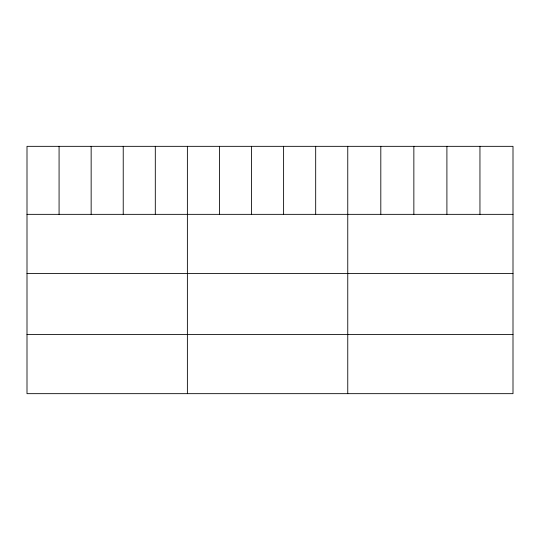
<?xml version="1.0" encoding="UTF-8"?>
<svg xmlns="http://www.w3.org/2000/svg" width="540" height="540" viewBox="0 0 540 540"><rect width="100%" height="100%" fill="white"/><g stroke="black" fill="none" stroke-linecap="round" stroke-linejoin="round"><path stroke-width="0.81" d="M513 214.346L513 393.667L27 393.667L27 146.333L513 146.333L513 214.346L27 214.346M27 273.524L513 273.524M27 334.49L513 334.49M479.952 146.333L479.952 214.346M446.904 146.333L446.904 214.346M413.856 146.333L413.856 214.346M380.808 146.333L380.808 214.346M347.76 146.333L347.76 393.667M315.684 146.333L315.684 214.346M283.608 146.333L283.608 214.346M251.532 146.333L251.532 214.346M219.456 146.333L219.456 214.346M187.38 146.333L187.38 393.667M155.304 146.333L155.304 214.346M123.228 146.333L123.228 214.346M91.152 146.333L91.152 214.346M59.076 146.333L59.076 214.346"/></g></svg>
